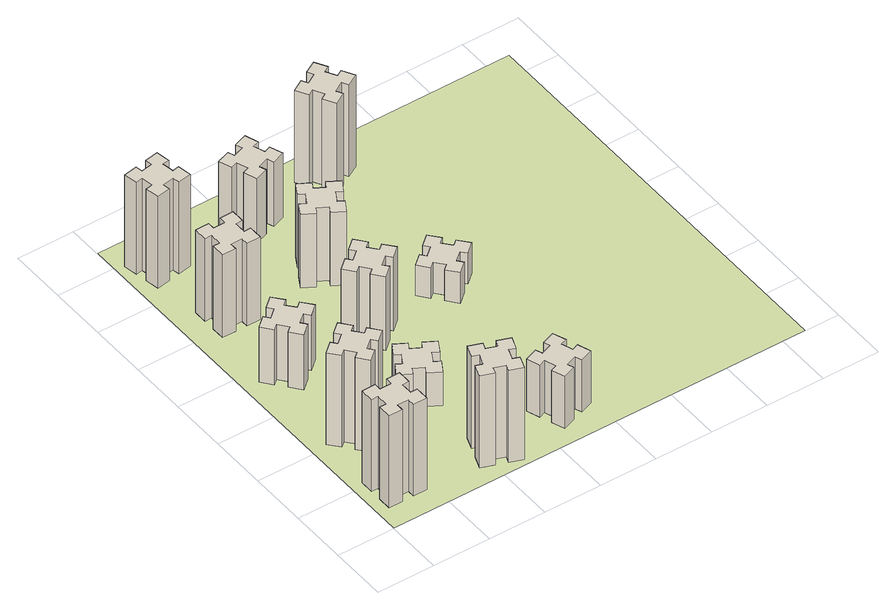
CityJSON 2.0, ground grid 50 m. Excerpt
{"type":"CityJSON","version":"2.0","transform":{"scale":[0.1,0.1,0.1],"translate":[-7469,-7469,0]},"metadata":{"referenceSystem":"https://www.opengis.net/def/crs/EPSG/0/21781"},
"CityObjects":{
"building1":{"type":"Building","attributes":{"class":"1000","function":"1000","usage":"1000","yearOfConstruction":2016,"roofType":"1000","measuredHeight":90,"storeysAboveGround":30,"storeysBelowGround":0},"geometry":[{"type":"Solid","lod":"1","boundaries":[[[[0,1,2,3,4,5,6,7,8,9,10,11,12,13,14,15,16,17,18,19]],[[17,16,20,21]],[[16,15,22,20]],[[15,14,23,22]],[[14,13,24,23]],[[13,12,25,24]],[[12,11,26,25]],[[11,10,27,26]],[[10,9,28,27]],[[9,8,29,28]],[[8,7,30,29]],[[7,6,31,30]],[[6,5,32,31]],[[5,4,33,32]],[[4,3,34,33]],[[3,2,35,34]],[[2,1,36,35]],[[1,0,37,36]],[[0,19,38,37]],[[19,18,39,38]],[[18,17,21,39]],[[24,25,26,27,28,29,30,31,32,33,34,35,36,37,38,39,21,20,22,23]]]]}]},
"building2":{"type":"Building","attributes":{"class":"1000","function":"1000","usage":"1000","yearOfConstruction":2016,"roofType":"1000","measuredHeight":90,"storeysAboveGround":30,"storeysBelowGround":0},"geometry":[{"type":"Solid","lod":"1","boundaries":[[[[40,41,42,43,44,45,46,47,48,49,50,51,52,53,54,55,56,57,58,59]],[[57,56,60,61]],[[56,55,62,60]],[[55,54,63,62]],[[54,53,64,63]],[[53,52,65,64]],[[52,51,66,65]],[[51,50,67,66]],[[50,49,68,67]],[[49,48,69,68]],[[48,47,70,69]],[[47,46,71,70]],[[46,45,72,71]],[[45,44,73,72]],[[44,43,74,73]],[[43,42,75,74]],[[42,41,76,75]],[[41,40,77,76]],[[40,59,78,77]],[[59,58,79,78]],[[58,57,61,79]],[[64,65,66,67,68,69,70,71,72,73,74,75,76,77,78,79,61,60,62,63]]]]}]},
"building3":{"type":"Building","attributes":{"class":"1000","function":"1000","usage":"1000","yearOfConstruction":2016,"roofType":"1000","measuredHeight":54,"storeysAboveGround":30,"storeysBelowGround":0},"geometry":[{"type":"Solid","lod":"1","boundaries":[[[[80,81,82,83,84,85,86,87,88,89,90,91,92,93,94,95,96,97,98,99]],[[97,96,100,101]],[[96,95,102,100]],[[95,94,103,102]],[[94,93,104,103]],[[93,92,105,104]],[[92,91,106,105]],[[91,90,107,106]],[[90,89,108,107]],[[89,88,109,108]],[[88,87,110,109]],[[87,86,111,110]],[[86,85,112,111]],[[85,84,113,112]],[[84,83,114,113]],[[83,82,115,114]],[[82,81,116,115]],[[81,80,117,116]],[[80,99,118,117]],[[99,98,119,118]],[[98,97,101,119]],[[104,105,106,107,108,109,110,111,112,113,114,115,116,117,118,119,101,100,102,103]]]]}]},
"building4":{"type":"Building","attributes":{"class":"1000","function":"1000","usage":"1000","yearOfConstruction":2016,"roofType":"1000","measuredHeight":81,"storeysAboveGround":30,"storeysBelowGround":0},"geometry":[{"type":"Solid","lod":"1","boundaries":[[[[120,121,122,123,124,125,126,127,128,129,130,131,132,133,134,135,136,137,138,139]],[[137,136,140,141]],[[136,135,142,140]],[[135,134,143,142]],[[134,133,144,143]],[[133,132,145,144]],[[132,131,146,145]],[[131,130,147,146]],[[130,129,148,147]],[[129,128,149,148]],[[128,127,150,149]],[[127,126,151,150]],[[126,125,152,151]],[[125,124,153,152]],[[124,123,154,153]],[[123,122,155,154]],[[122,121,156,155]],[[121,120,157,156]],[[120,139,158,157]],[[139,138,159,158]],[[138,137,141,159]],[[144,145,146,147,148,149,150,151,152,153,154,155,156,157,158,159,141,140,142,143]]]]}]},
"building5":{"type":"Building","attributes":{"class":"1000","function":"1000","usage":"1000","yearOfConstruction":2016,"roofType":"1000","measuredHeight":90,"storeysAboveGround":30,"storeysBelowGround":0},"geometry":[{"type":"Solid","lod":"1","boundaries":[[[[160,161,162,163,164,165,166,167,168,169,170,171,172,173,174,175,176,177,178,179]],[[177,176,180,181]],[[176,175,182,180]],[[175,174,183,182]],[[174,173,184,183]],[[173,172,185,184]],[[172,171,186,185]],[[171,170,187,186]],[[170,169,188,187]],[[169,168,189,188]],[[168,167,190,189]],[[167,166,191,190]],[[166,165,192,191]],[[165,164,193,192]],[[164,163,194,193]],[[163,162,195,194]],[[162,161,196,195]],[[161,160,197,196]],[[160,179,198,197]],[[179,178,199,198]],[[178,177,181,199]],[[184,185,186,187,188,189,190,191,192,193,194,195,196,197,198,199,181,180,182,183]]]]}]},
"building6":{"type":"Building","attributes":{"class":"1000","function":"1000","usage":"1000","yearOfConstruction":2016,"roofType":"1000","measuredHeight":90,"storeysAboveGround":30,"storeysBelowGround":0},"geometry":[{"type":"Solid","lod":"1","boundaries":[[[[200,201,202,203,204,205,206,207,208,209,210,211,212,213,214,215,216,217,218,219]],[[217,216,220,221]],[[216,215,222,220]],[[215,214,223,222]],[[214,213,224,223]],[[213,212,225,224]],[[212,211,226,225]],[[211,210,227,226]],[[210,209,228,227]],[[209,208,229,228]],[[208,207,230,229]],[[207,206,231,230]],[[206,205,232,231]],[[205,204,233,232]],[[204,203,234,233]],[[203,202,235,234]],[[202,201,236,235]],[[201,200,237,236]],[[200,219,238,237]],[[219,218,239,238]],[[218,217,221,239]],[[224,225,226,227,228,229,230,231,232,233,234,235,236,237,238,239,221,220,222,223]]]]}]},
"building7":{"type":"Building","attributes":{"class":"1000","function":"1000","usage":"1000","yearOfConstruction":2016,"roofType":"1000","measuredHeight":33,"storeysAboveGround":30,"storeysBelowGround":0},"geometry":[{"type":"Solid","lod":"1","boundaries":[[[[240,241,242,243,244,245,246,247,248,249,250,251,252,253,254,255,256,257,258,259]],[[257,256,260,261]],[[256,255,262,260]],[[255,254,263,262]],[[254,253,264,263]],[[253,252,265,264]],[[252,251,266,265]],[[251,250,267,266]],[[250,249,268,267]],[[249,248,269,268]],[[248,247,270,269]],[[247,246,271,270]],[[246,245,272,271]],[[245,244,273,272]],[[244,243,274,273]],[[243,242,275,274]],[[242,241,276,275]],[[241,240,277,276]],[[240,259,278,277]],[[259,258,279,278]],[[258,257,261,279]],[[264,265,266,267,268,269,270,271,272,273,274,275,276,277,278,279,261,260,262,263]]]]}]},
"building8":{"type":"Building","attributes":{"class":"1000","function":"1000","usage":"1000","yearOfConstruction":2016,"roofType":"1000","measuredHeight":72,"storeysAboveGround":30,"storeysBelowGround":0},"geometry":[{"type":"Solid","lod":"1","boundaries":[[[[280,281,282,283,284,285,286,287,288,289,290,291,292,293,294,295,296,297,298,299]],[[297,296,300,301]],[[296,295,302,300]],[[295,294,303,302]],[[294,293,304,303]],[[293,292,305,304]],[[292,291,306,305]],[[291,290,307,306]],[[290,289,308,307]],[[289,288,309,308]],[[288,287,310,309]],[[287,286,311,310]],[[286,285,312,311]],[[285,284,313,312]],[[284,283,314,313]],[[283,282,315,314]],[[282,281,316,315]],[[281,280,317,316]],[[280,299,318,317]],[[299,298,319,318]],[[298,297,301,319]],[[304,305,306,307,308,309,310,311,312,313,314,315,316,317,318,319,301,300,302,303]]]]}]},
"building9":{"type":"Building","attributes":{"class":"1000","function":"1000","usage":"1000","yearOfConstruction":2016,"roofType":"1000","measuredHeight":51,"storeysAboveGround":30,"storeysBelowGround":0},"geometry":[{"type":"Solid","lod":"1","boundaries":[[[[320,321,322,323,324,325,326,327,328,329,330,331,332,333,334,335,336,337,338,339]],[[337,336,340,341]],[[336,335,342,340]],[[335,334,343,342]],[[334,333,344,343]],[[333,332,345,344]],[[332,331,346,345]],[[331,330,347,346]],[[330,329,348,347]],[[329,328,349,348]],[[328,327,350,349]],[[327,326,351,350]],[[326,325,352,351]],[[325,324,353,352]],[[324,323,354,353]],[[323,322,355,354]],[[322,321,356,355]],[[321,320,357,356]],[[320,339,358,357]],[[339,338,359,358]],[[338,337,341,359]],[[344,345,346,347,348,349,350,351,352,353,354,355,356,357,358,359,341,340,342,343]]]]}]},
"building10":{"type":"Building","attributes":{"class":"1000","function":"1000","usage":"1000","yearOfConstruction":2016,"roofType":"1000","measuredHeight":72,"storeysAboveGround":30,"storeysBelowGround":0},"geometry":[{"type":"Solid","lod":"1","boundaries":[[[[360,361,362,363,364,365,366,367,368,369,370,371,372,373,374,375,376,377,378,379]],[[377,376,380,381]],[[376,375,382,380]],[[375,374,383,382]],[[374,373,384,383]],[[373,372,385,384]],[[372,371,386,385]],[[371,370,387,386]],[[370,369,388,387]],[[369,368,389,388]],[[368,367,390,389]],[[367,366,391,390]],[[366,365,392,391]],[[365,364,393,392]],[[364,363,394,393]],[[363,362,395,394]],[[362,361,396,395]],[[361,360,397,396]],[[360,379,398,397]],[[379,378,399,398]],[[378,377,381,399]],[[384,385,386,387,388,389,390,391,392,393,394,395,396,397,398,399,381,380,382,383]]]]}]},
"building11":{"type":"Building","attributes":{"class":"1000","function":"1000","usage":"1000","yearOfConstruction":2016,"roofType":"1000","measuredHeight":63,"storeysAboveGround":30,"storeysBelowGround":0},"geometry":[{"type":"Solid","lod":"1","boundaries":[[[[400,401,402,403,404,405,406,407,408,409,410,411,412,413,414,415,416,417,418,419]],[[417,416,420,421]],[[416,415,422,420]],[[415,414,423,422]],[[414,413,424,423]],[[413,412,425,424]],[[412,411,426,425]],[[411,410,427,426]],[[410,409,428,427]],[[409,408,429,428]],[[408,407,430,429]],[[407,406,431,430]],[[406,405,432,431]],[[405,404,433,432]],[[404,403,434,433]],[[403,402,435,434]],[[402,401,436,435]],[[401,400,437,436]],[[400,419,438,437]],[[419,418,439,438]],[[418,417,421,439]],[[424,425,426,427,428,429,430,431,432,433,434,435,436,437,438,439,421,420,422,423]]]]}]},
"building12":{"type":"Building","attributes":{"class":"1000","function":"1000","usage":"1000","yearOfConstruction":2016,"roofType":"1000","measuredHeight":30,"storeysAboveGround":30,"storeysBelowGround":0},"geometry":[{"type":"Solid","lod":"1","boundaries":[[[[440,441,442,443,444,445,446,447,448,449,450,451,452,453,454,455,456,457,458,459]],[[457,456,460,461]],[[456,455,462,460]],[[455,454,463,462]],[[454,453,464,463]],[[453,452,465,464]],[[452,451,466,465]],[[451,450,467,466]],[[450,449,468,467]],[[449,448,469,468]],[[448,447,470,469]],[[447,446,471,470]],[[446,445,472,471]],[[445,444,473,472]],[[444,443,474,473]],[[443,442,475,474]],[[442,441,476,475]],[[441,440,477,476]],[[440,459,478,477]],[[459,458,479,478]],[[458,457,461,479]],[[464,465,466,467,468,469,470,471,472,473,474,475,476,477,478,479,461,460,462,463]]]]}]},
"building13":{"type":"Building","attributes":{"class":"1000","function":"1000","usage":"1000","yearOfConstruction":2016,"roofType":"1000","measuredHeight":90,"storeysAboveGround":30,"storeysBelowGround":0},"geometry":[{"type":"Solid","lod":"1","boundaries":[[[[480,481,482,483,484,485,486,487,488,489,490,491,492,493,494,495,496,497,498,499]],[[497,496,500,501]],[[496,495,502,500]],[[495,494,503,502]],[[494,493,504,503]],[[493,492,505,504]],[[492,491,506,505]],[[491,490,507,506]],[[490,489,508,507]],[[489,488,509,508]],[[488,487,510,509]],[[487,486,511,510]],[[486,485,512,511]],[[485,484,513,512]],[[484,483,514,513]],[[483,482,515,514]],[[482,481,516,515]],[[481,480,517,516]],[[480,499,518,517]],[[499,498,519,518]],[[498,497,501,519]],[[504,505,506,507,508,509,510,511,512,513,514,515,516,517,518,519,501,500,502,503]]]]}]},
"landuse1":{"type":"LandUse","attributes":{"name":"plot1","function":"1010"},"geometry":[{"type":"MultiSurface","lod":"1","boundaries":[[[520,521,522,523]]]}]}
},
"vertices":[
[165,425,0],[165,325,0],[105,325,0],[105,205,0],[225,205,0],[225,265,0],[325,265,0],[325,205,0],[445,205,0],[445,325,0],[385,325,0],[385,425,0],[445,425,0],[445,545,0],[325,545,0],[325,485,0],[225,485,0],[225,545,0],[105,545,0],[105,425,0],[225,485,900],[225,545,900],[325,485,900],[325,545,900],[445,545,900],[445,425,900],[385,425,900],[385,325,900],[445,325,900],[445,205,900],[325,205,900],[325,265,900],[225,265,900],[225,205,900],[105,205,900],[105,325,900],[165,325,900],[165,425,900],[105,425,900],[105,545,900],
[492,1048,0],[427,1124,0],[473,1163,0],[396,1255,0],[304,1178,0],[343,1132,0],[266,1067,0],[228,1113,0],[136,1036,0],[213,944,0],[259,983,0],[323,906,0],[277,868,0],[354,776,0],[446,853,0],[408,899,0],[484,963,0],[523,917,0],[615,994,0],[538,1086,0],[484,963,900],[523,917,900],[408,899,900],[446,853,900],[354,776,900],[277,868,900],[323,906,900],[259,983,900],[213,944,900],[136,1036,900],[228,1113,900],[266,1067,900],[343,1132,900],[304,1178,900],[396,1255,900],[473,1163,900],[427,1124,900],[492,1048,900],[538,1086,900],[615,994,900],
[492,1888,0],[427,1964,0],[473,2003,0],[396,2095,0],[304,2018,0],[343,1972,0],[266,1907,0],[228,1953,0],[136,1876,0],[213,1784,0],[259,1823,0],[323,1746,0],[277,1708,0],[354,1616,0],[446,1693,0],[408,1739,0],[484,1803,0],[523,1757,0],[615,1834,0],[538,1926,0],[484,1803,540],[523,1757,540],[408,1739,540],[446,1693,540],[354,1616,540],[277,1708,540],[323,1746,540],[259,1823,540],[213,1784,540],[136,1876,540],[228,1953,540],[266,1907,540],[343,1972,540],[304,2018,540],[396,2095,540],[473,2003,540],[427,1964,540],[492,1888,540],[538,1926,540],[615,1834,540],
[485,2545,0],[485,2645,0],[545,2645,0],[545,2765,0],[425,2765,0],[425,2705,0],[325,2705,0],[325,2765,0],[205,2765,0],[205,2645,0],[265,2645,0],[265,2545,0],[205,2545,0],[205,2425,0],[325,2425,0],[325,2485,0],[425,2485,0],[425,2425,0],[545,2425,0],[545,2545,0],[425,2485,810],[425,2425,810],[325,2485,810],[325,2425,810],[205,2425,810],[205,2545,810],[265,2545,810],[265,2645,810],[205,2645,810],[205,2765,810],[325,2765,810],[325,2705,810],[425,2705,810],[425,2765,810],[545,2765,810],[545,2645,810],[485,2645,810],[485,2545,810],[545,2545,810],[545,2425,810],
[1029,360,0],[995,266,0],[939,287,0],[897,174,0],[1010,133,0],[1031,189,0],[1125,155,0],[1104,99,0],[1217,57,0],[1258,170,0],[1202,191,0],[1236,285,0],[1292,264,0],[1333,377,0],[1220,418,0],[1200,362,0],[1106,396,0],[1127,452,0],[1014,493,0],[973,380,0],[1106,396,900],[1127,452,900],[1200,362,900],[1220,418,900],[1333,377,900],[1292,264,900],[1236,285,900],[1202,191,900],[1258,170,900],[1217,57,900],[1104,99,900],[1125,155,900],[1031,189,900],[1010,133,900],[897,174,900],[939,287,900],[995,266,900],[1029,360,900],[973,380,900],[1014,493,900],
[158,3365,0],[176,3267,0],[117,3257,0],[137,3138,0],[256,3159,0],[245,3218,0],[344,3236,0],[354,3177,0],[472,3197,0],[451,3316,0],[392,3305,0],[375,3404,0],[434,3414,0],[413,3532,0],[295,3511,0],[305,3452,0],[207,3435,0],[197,3494,0],[78,3473,0],[99,3355,0],[207,3435,900],[197,3494,900],[305,3452,900],[295,3511,900],[413,3532,900],[434,3414,900],[375,3404,900],[392,3305,900],[451,3316,900],[472,3197,900],[354,3177,900],[344,3236,900],[245,3218,900],[256,3159,900],[137,3138,900],[117,3257,900],[176,3267,900],[158,3365,900],[99,3355,900],[78,3473,900],
[1086,1017,0],[1136,1104,0],[1188,1074,0],[1248,1178,0],[1144,1238,0],[1114,1186,0],[1027,1236,0],[1057,1288,0],[953,1348,0],[893,1244,0],[945,1214,0],[895,1127,0],[843,1157,0],[783,1053,0],[887,993,0],[917,1045,0],[1004,995,0],[974,943,0],[1078,883,0],[1138,987,0],[1004,995,330],[974,943,330],[917,1045,330],[887,993,330],[783,1053,330],[843,1157,330],[895,1127,330],[945,1214,330],[893,1244,330],[953,1348,330],[1057,1288,330],[1027,1236,330],[1114,1186,330],[1144,1238,330],[1248,1178,330],[1188,1074,330],[1136,1104,330],[1086,1017,330],[1138,987,330],[1078,883,330],
[1083,1972,0],[1006,1907,0],[968,1953,0],[876,1876,0],[953,1784,0],[999,1823,0],[1063,1746,0],[1017,1708,0],[1094,1616,0],[1186,1693,0],[1148,1739,0],[1224,1803,0],[1263,1757,0],[1355,1834,0],[1278,1926,0],[1232,1888,0],[1167,1964,0],[1213,2003,0],[1136,2095,0],[1044,2018,0],[1167,1964,720],[1213,2003,720],[1232,1888,720],[1278,1926,720],[1355,1834,720],[1263,1757,720],[1224,1803,720],[1148,1739,720],[1186,1693,720],[1094,1616,720],[1017,1708,720],[1063,1746,720],[999,1823,720],[953,1784,720],[876,1876,720],[968,1953,720],[1006,1907,720],[1083,1972,720],[1044,2018,720],[1136,2095,720],
[1765,496,0],[1671,462,0],[1650,518,0],[1537,477,0],[1579,364,0],[1635,385,0],[1669,291,0],[1613,270,0],[1654,157,0],[1767,199,0],[1746,255,0],[1840,289,0],[1860,233,0],[1973,274,0],[1932,387,0],[1876,366,0],[1842,460,0],[1898,480,0],[1857,593,0],[1744,552,0],[1842,460,510],[1898,480,510],[1876,366,510],[1932,387,510],[1973,274,510],[1860,233,510],[1840,289,510],[1746,255,510],[1767,199,510],[1654,157,510],[1613,270,510],[1669,291,510],[1635,385,510],[1579,364,510],[1537,477,510],[1650,518,510],[1671,462,510],[1765,496,510],[1744,552,510],[1857,593,510],
[1117,2525,0],[1204,2475,0],[1174,2423,0],[1278,2363,0],[1338,2467,0],[1286,2497,0],[1336,2584,0],[1388,2554,0],[1448,2658,0],[1344,2718,0],[1314,2666,0],[1227,2716,0],[1257,2768,0],[1153,2828,0],[1093,2724,0],[1145,2694,0],[1095,2607,0],[1043,2637,0],[983,2533,0],[1087,2473,0],[1095,2607,720],[1043,2637,720],[1145,2694,720],[1093,2724,720],[1153,2828,720],[1257,2768,720],[1227,2716,720],[1314,2666,720],[1344,2718,720],[1448,2658,720],[1388,2554,720],[1336,2584,720],[1286,2497,720],[1338,2467,720],[1278,2363,720],[1174,2423,720],[1204,2475,720],[1117,2525,720],[1087,2473,720],[983,2533,720],
[1125,3456,0],[1031,3422,0],[1010,3478,0],[897,3437,0],[939,3324,0],[995,3345,0],[1029,3251,0],[973,3230,0],[1014,3117,0],[1127,3159,0],[1106,3215,0],[1200,3249,0],[1220,3193,0],[1333,3234,0],[1292,3347,0],[1236,3326,0],[1202,3420,0],[1258,3440,0],[1217,3553,0],[1104,3512,0],[1202,3420,630],[1258,3440,630],[1236,3326,630],[1292,3347,630],[1333,3234,630],[1220,3193,630],[1200,3249,630],[1106,3215,630],[1127,3159,630],[1014,3117,630],[973,3230,630],[1029,3251,630],[995,3345,630],[939,3324,630],[897,3437,630],[1010,3478,630],[1031,3422,630],[1125,3456,630],[1104,3512,630],[1217,3553,630],
[1972,1988,0],[1907,2064,0],[1953,2103,0],[1876,2195,0],[1784,2118,0],[1823,2072,0],[1746,2007,0],[1708,2053,0],[1616,1976,0],[1693,1884,0],[1739,1923,0],[1803,1846,0],[1757,1808,0],[1834,1716,0],[1926,1793,0],[1888,1839,0],[1964,1903,0],[2003,1857,0],[2095,1934,0],[2018,2026,0],[1964,1903,300],[2003,1857,300],[1888,1839,300],[1926,1793,300],[1834,1716,300],[1757,1808,300],[1803,1846,300],[1739,1923,300],[1693,1884,300],[1616,1976,300],[1708,2053,300],[1746,2007,300],[1823,2072,300],[1784,2118,300],[1876,2195,300],[1953,2103,300],[1907,2064,300],[1972,1988,300],[2018,2026,300],[2095,1934,300],
[1844,3556,0],[1757,3506,0],[1727,3558,0],[1623,3498,0],[1683,3394,0],[1735,3424,0],[1785,3337,0],[1733,3307,0],[1793,3203,0],[1897,3263,0],[1867,3315,0],[1954,3365,0],[1984,3313,0],[2088,3373,0],[2028,3477,0],[1976,3447,0],[1926,3534,0],[1978,3564,0],[1918,3668,0],[1814,3608,0],[1926,3534,900],[1978,3564,900],[1976,3447,900],[2028,3477,900],[2088,3373,900],[1984,3313,900],[1954,3365,900],[1867,3315,900],[1897,3263,900],[1793,3203,900],[1733,3307,900],[1785,3337,900],[1735,3424,900],[1683,3394,900],[1623,3498,900],[1727,3558,900],[1757,3506,900],[1844,3556,900],[1814,3608,900],[1918,3668,900],
[5,3705,0],[3705,3705,0],[3705,5,0],[5,5,0]
]}
